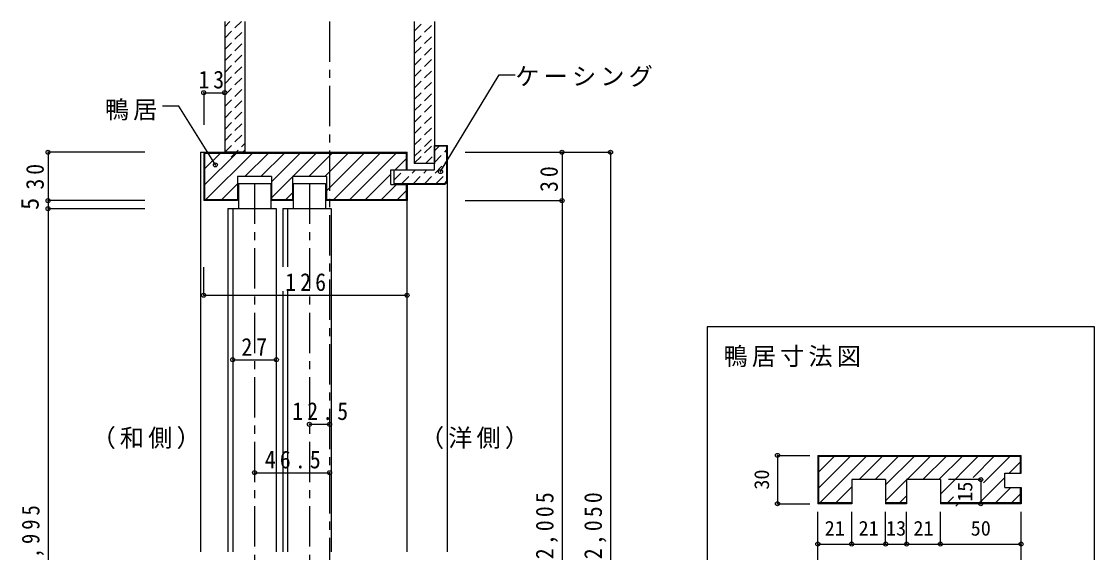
# Model space of a CAD drawing. Units: millimetres at full size, sheet at 1:5. Extents: x -981 to 969, y -733 to 681.
# Drawn here: x -108 to 557, y -308 to 22 of the extents above; entities that cross this region are included whole.
import ezdxf
from ezdxf.enums import TextEntityAlignment as Align

# ---------------------------------------------------------------- set-up
doc = ezdxf.new("R2010")
doc.units = ezdxf.units.MM
doc.header["$LTSCALE"] = 5
doc.header["$PDMODE"] = 32
doc.header["$PDSIZE"] = 2.5
doc.linetypes.add('CHAIN1', pattern=[8, 5, -1, 1, -1])
doc.linetypes.add('DASHED1', pattern=[1.8, 1.2, -0.6])
for name, color, linetype in [('0-1_通り芯', 4, 'CHAIN1'), ('0-3_仕上げ', 7, 'Continuous'), ('0-4_枠', 3, 'Continuous'), ('0-5_ケーシング', 3, 'Continuous'), ('0-6_扉', 3, 'Continuous'), ('0-A_文字', 7, 'Continuous'), ('0-B_寸法', 7, 'Continuous'), ('0-C_ハッチ', 4, 'Continuous')]:
    doc.layers.add(name, color=color, linetype=linetype)
doc.styles.add('ＭＳ ゴシック', font='')
doc.styles.get('ＭＳ ゴシック').set_extended_font_data('MS Gothic')

msp = doc.modelspace()

# ---------------------------------------------------------------- linework, layer by layer
at = {"layer": '0-1_通り芯'}
msp.add_line((83.358, 21.631), (83.358, -582.844), dxfattribs=at)
at = {"layer": '0-3_仕上げ', "color": 2}
for p, q in [((18.358, 21.631), (18.358, -59.424)), ((135.858, 21.631), (135.858, -66.424))]:
    msp.add_line(p, q, dxfattribs=at)
for points in [[(30.858, 21.631), (30.858, -59.424), (18.358, -59.424)], [(148.358, 21.631), (148.358, -66.424), (135.858, -66.424)]]:
    msp.add_lwpolyline(points, dxfattribs=at)
at = {"layer": '0-4_枠', "color": 4}
for p, q in [((3.358, -59.424), (5.358, -59.424)), ((3.358, -59.424), (3.358, -307.08)), ((156.358, -307.08), (156.358, -77.81)), ((131.358, -307.08), (131.358, -89.424))]:
    msp.add_line(p, q, dxfattribs=at)
at = {"layer": '0-4_枠'}
for p, q in [((5.358, -59.424), (5.358, -89.424)), ((5.358, -59.424), (131.358, -59.424)), ((131.358, -70.424), (131.358, -59.424)), ((5.858, -59.924), (5.858, -88.924)), ((47.358, -74.424), (47.358, -89.424)), ((81.358, -74.424), (81.358, -89.424)), ((121.358, -79.424), (131.358, -79.424)), ((130.858, -79.424), (130.858, -88.924)), ((131.358, -79.424), (131.358, -89.424)), ((26.358, -89.424), (5.358, -89.424)), ((26.358, -88.924), (5.858, -88.924)), ((60.358, -88.924), (47.358, -88.924)), ((60.358, -89.424), (47.358, -89.424)), ((130.858, -88.924), (81.358, -88.924)), ((131.358, -89.424), (81.358, -89.424)), ((385.971, -247.306), (385.971, -277.306)), ((385.971, -247.306), (511.971, -247.306)), ((386.471, -247.806), (386.471, -276.806)), ((511.971, -258.306), (511.971, -247.306)), ((427.971, -262.306), (427.971, -277.306)), ((461.971, -262.306), (461.971, -277.306)), ((501.971, -267.306), (511.971, -267.306)), ((511.471, -267.306), (511.471, -276.806)), ((511.971, -267.306), (511.971, -277.306)), ((406.971, -277.306), (385.971, -277.306)), ((406.971, -276.806), (386.471, -276.806)), ((440.971, -276.806), (427.971, -276.806)), ((440.971, -277.306), (427.971, -277.306)), ((511.471, -276.806), (461.971, -276.806)), ((511.971, -277.306), (461.971, -277.306))]:
    msp.add_line(p, q, dxfattribs=at)
for points in [[(5.858, -59.924), (130.858, -59.924), (130.858, -70.424)], [(121.358, -79.424), (121.358, -70.424), (131.358, -70.424)], [(47.358, -74.424), (26.358, -74.424), (26.358, -89.424)], [(81.358, -74.424), (60.358, -74.424), (60.358, -89.424)], [(386.471, -247.806), (511.471, -247.806), (511.471, -258.306)], [(501.971, -267.306), (501.971, -258.306), (511.971, -258.306)], [(427.971, -262.306), (406.971, -262.306), (406.971, -277.306)], [(461.971, -262.306), (440.971, -262.306), (440.971, -277.306)]]:
    msp.add_lwpolyline(points, dxfattribs=at)
at = {"layer": '0-5_ケーシング'}
for p, q in [((148.358, -55.224), (156.358, -55.224)), ((155.858, -55.724), (148.358, -55.724)), ((155.858, -55.724), (155.858, -77.603)), ((156.358, -77.81), (156.358, -55.224)), ((123.358, -79.224), (123.358, -70.424)), ((123.358, -78.724), (154.736, -78.724)), ((123.358, -79.224), (154.943, -79.224)), ((154.736, -78.724), (155.858, -77.603)), ((156.358, -77.81), (154.943, -79.224))]:
    msp.add_line(p, q, dxfattribs=at)
msp.add_lwpolyline([(123.358, -70.424), (148.358, -70.424), (148.358, -55.224)], dxfattribs=at)
at = {"layer": '0-6_扉'}
for p, q in [((26.858, -78.877), (46.858, -78.877)), ((26.858, -78.877), (26.858, -94.392)), ((46.858, -78.877), (46.858, -94.392)), ((60.858, -78.877), (80.858, -78.877)), ((60.858, -78.877), (60.858, -94.392)), ((80.858, -78.877), (80.858, -94.392)), ((20.358, -94.392), (23.358, -94.392)), ((20.358, -94.392), (20.358, -307.08)), ((54.358, -94.392), (57.358, -94.392)), ((54.358, -94.392), (54.358, -130.391)), ((54.358, -145.55), (54.358, -307.08))]:
    msp.add_line(p, q, dxfattribs=at)
at = {"layer": '0-6_扉', "color": 6}
for p, q in [((23.358, -94.392), (50.358, -94.392)), ((23.358, -94.392), (23.358, -307.08)), ((50.358, -94.392), (50.358, -145.55)), ((57.358, -94.392), (84.358, -94.392)), ((57.358, -94.392), (57.358, -130.391)), ((84.358, -94.392), (84.358, -307.08)), ((50.358, -145.55), (50.358, -307.08)), ((57.358, -145.55), (57.358, -307.08))]:
    msp.add_line(p, q, dxfattribs=at)
at = {"layer": '0-A_文字'}
for p, q in [((152.099, -71.439), (188.484, -11.385)), ((188.484, -11.385), (198.484, -11.385)), ((-10.117, -30.91), (-20.117, -30.91)), ((12.578, -67.25), (-10.117, -30.91))]:
    msp.add_line(p, q, dxfattribs=at)
msp.add_lwpolyline([(317.471, -347.609), (557.471, -347.609), (557.471, -167.609), (317.471, -167.609)], close=True, dxfattribs=at)
for p in [(12.578, -67.25), (152.099, -71.439)]:
    msp.add_point(p, dxfattribs=at)
at = {"layer": '0-B_寸法', "color": 4}
for p, q in [((5.358, -22.557), (18.358, -22.557)), ((5.358, -22.557), (5.358, -42.428)), ((18.358, -22.557), (18.358, -42.428)), ((167.471, -59.424), (257.471, -59.424)), ((227.471, -59.424), (227.471, -557.609)), ((257.471, -59.424), (257.471, -557.609)), ((-31.113, -89.424), (-91.113, -89.424)), ((167.471, -89.424), (227.471, -89.424)), ((-31.113, -94.424), (-91.113, -94.424)), ((5.358, -148.05), (5.358, -130.607)), ((131.358, -148.05), (131.358, -130.607)), ((5.358, -148.05), (131.358, -148.05)), ((23.358, -188.05), (23.358, -188.254)), ((23.358, -188.05), (50.358, -188.05)), ((50.358, -188.05), (50.358, -188.254)), ((70.858, -228.05), (83.358, -228.05)), ((360.971, -247.306), (360.971, -277.306)), ((360.971, -247.306), (380.971, -247.306)), ((36.858, -258.05), (83.358, -258.05)), ((486.971, -262.306), (466.971, -262.306)), ((486.971, -262.306), (486.971, -277.306)), ((360.971, -277.306), (380.971, -277.306)), ((486.971, -277.306), (466.971, -277.306)), ((385.971, -302.306), (385.971, -282.306)), ((406.971, -302.306), (406.971, -282.306)), ((427.971, -302.306), (427.971, -282.306)), ((440.971, -302.306), (440.971, -282.306)), ((461.971, -302.306), (461.971, -282.306)), ((511.971, -302.306), (511.971, -282.306)), ((385.971, -322.306), (385.971, -302.306)), ((385.971, -302.306), (406.971, -302.306)), ((406.971, -302.306), (427.971, -302.306)), ((427.971, -302.306), (440.971, -302.306)), ((440.971, -302.306), (461.971, -302.306)), ((461.971, -302.306), (511.971, -302.306)), ((511.971, -322.306), (511.971, -302.306))]:
    msp.add_line(p, q, dxfattribs=at)
at = {"layer": '0-B_寸法', "color": 4, "linetype": 'CHAIN1'}
for p, q in [((36.858, -78.877), (36.858, -548.609)), ((70.858, -78.877), (70.858, -548.609))]:
    msp.add_line(p, q, dxfattribs=at)
at = {"layer": '0-B_寸法', "color": 4}
msp.add_lwpolyline([(-31.113, -59.424), (-91.113, -59.424), (-91.113, -542.609)], dxfattribs=at)
at = {"layer": '0-B_寸法'}
for p in [(5.358, -22.557), (18.358, -22.557), (-91.113, -59.424), (227.471, -59.424), (257.471, -59.424), (-91.113, -89.424), (227.471, -89.424), (-91.113, -94.424), (5.358, -148.05), (131.358, -148.05), (23.358, -188.05), (50.358, -188.05), (70.858, -228.05), (83.358, -228.05), (360.971, -247.306), (36.858, -258.05), (83.358, -258.05), (486.971, -262.306), (360.971, -277.306), (486.971, -277.306), (385.971, -302.306), (406.971, -302.306), (427.971, -302.306), (440.971, -302.306), (461.971, -302.306), (511.971, -302.306)]:
    msp.add_point(p, dxfattribs=at)
at = {"layer": '0-C_ハッチ', "linetype": 'DASHED1'}
for p, q in [((18.358, 11.287), (28.702, 21.631)), ((18.358, 18.358), (21.631, 21.631)), ((135.858, 15.649), (141.839, 21.631)), ((135.858, 8.578), (148.358, 21.078)), ((18.358, 4.216), (30.858, 16.716)), ((135.858, 1.507), (148.358, 14.007)), ((18.358, -2.856), (30.858, 9.644)), ((135.858, -5.564), (148.358, 6.936)), ((18.358, -9.927), (30.858, 2.573)), ((18.358, -16.998), (30.858, -4.498)), ((135.858, -12.635), (148.358, -0.135)), ((18.358, -24.069), (30.858, -11.569)), ((135.858, -19.706), (148.358, -7.206)), ((18.358, -31.14), (30.858, -18.64)), ((135.858, -26.777), (148.358, -14.277)), ((18.358, -38.211), (30.858, -25.711)), ((135.858, -33.848), (148.358, -21.348)), ((18.358, -45.282), (30.858, -32.782)), ((135.858, -40.919), (148.358, -28.419)), ((18.358, -52.353), (30.858, -39.853)), ((135.858, -47.99), (148.358, -35.49)), ((135.858, -55.061), (148.358, -42.561)), ((18.358, -59.424), (30.858, -46.924)), ((135.858, -62.132), (148.358, -49.632)), ((22.461, -62.392), (30.858, -53.995)), ((29.532, -59.424), (30.858, -58.098)), ((135.858, -66.236), (148.358, -53.736)), ((148.358, -58.615), (151.249, -55.724)), ((148.358, -65.686), (155.858, -58.186)), ((142.391, -78.724), (155.858, -65.258)), ((142.74, -66.424), (148.358, -60.807)), ((123.358, -76.544), (129.478, -70.424)), ((128.249, -78.724), (136.549, -70.424)), ((135.32, -78.724), (143.62, -70.424)), ((149.462, -78.724), (155.858, -72.329)), ((471.471, -278.742), (472.907, -277.306))]:
    msp.add_line(p, q, dxfattribs=at)
at = {"layer": '0-C_ハッチ'}
for p, q in [((5.858, -69.794), (15.728, -59.924)), ((5.858, -79.694), (25.627, -59.924)), ((6.527, -88.924), (35.527, -59.924)), ((30.926, -74.424), (45.426, -59.924)), ((40.826, -74.424), (55.326, -59.924)), ((47.358, -87.691), (75.125, -59.924)), ((47.358, -77.792), (65.225, -59.924)), ((70.524, -74.424), (85.024, -59.924)), ((80.424, -74.424), (94.924, -59.924)), ((81.358, -83.39), (104.823, -59.924)), ((85.723, -88.924), (114.723, -59.924)), ((95.622, -88.924), (124.622, -59.924)), ((124.022, -70.424), (130.858, -63.588)), ((105.522, -88.924), (121.358, -73.088)), ((16.426, -88.924), (26.358, -78.993)), ((115.421, -88.924), (124.921, -79.424)), ((56.024, -88.924), (60.358, -84.591)), ((125.321, -88.924), (130.858, -83.387)), ((26.326, -88.924), (26.358, -88.892)), ((386.471, -257.676), (396.341, -247.806)), ((386.471, -267.575), (406.241, -247.806)), ((387.14, -276.806), (416.14, -247.806)), ((411.54, -262.306), (426.04, -247.806)), ((421.439, -262.306), (435.939, -247.806)), ((427.971, -275.573), (455.738, -247.806)), ((427.971, -265.673), (445.839, -247.806)), ((451.138, -262.306), (465.638, -247.806)), ((461.037, -262.306), (475.537, -247.806)), ((461.971, -271.271), (485.437, -247.806)), ((482.151, -260.991), (495.336, -247.806)), ((488.753, -264.288), (505.236, -247.806)), ((504.635, -258.306), (511.471, -251.47)), ((486.135, -276.806), (501.971, -260.97)), ((397.04, -276.806), (406.971, -266.874)), ((436.638, -276.806), (440.971, -272.472)), ((496.035, -276.806), (505.535, -267.306)), ((505.934, -276.806), (511.471, -271.269)), ((406.939, -276.806), (406.971, -276.774)), ((466.336, -276.806), (470.059, -273.083))]:
    msp.add_line(p, q, dxfattribs=at)

# ---------------------------------------------------------------- texts
at = {"layer": '0-A_文字', "char_height": 11, "attachment_point": 7, "style": 'ＭＳ ゴシック'}
for s, insert in [('\\T1.17;ケーシング', (198.484, -18.885)), ('\\T1.17;鴨居', (-55.938, -39.688)), ('\\T1.17;鴨居寸法図', (327.471, -192.609)), ('\\T1.17;（和側）', (-64.142, -243.368)), ('\\T1.17;（洋側）', (139.358, -243.368))]:
    msp.add_mtext(s, dxfattribs=dict(at, insert=insert))
at = {"layer": '0-B_寸法', "style": 'ＭＳ ゴシック'}
for s, height, p in [('5', 11, (-93.613, -95.174)), ('30', 9.164, (358.471, -268.556)), ('15', 9.164, (484.471, -276.056))]:
    msp.add_text(s, height=height, rotation=90, dxfattribs=at).set_placement(p, align=Align.BOTTOM_LEFT)
for s, p in [('21', (390.221, -299.806)), ('21', (411.221, -299.806)), ('13', (428.221, -299.806)), ('21', (445.221, -299.806)), ('50', (480.721, -299.806))]:
    msp.add_text(s, height=9.164, dxfattribs=at).set_placement(p, align=Align.BOTTOM_LEFT)
at = {"layer": '0-B_寸法', "char_height": 11, "attachment_point": 7, "style": 'ＭＳ ゴシック'}
for s, insert in [('\\T1.36;\\W0.9;13', (2.108, -20.057)), ('\\T1.38;\\W0.9;126', (55.858, -145.55)), ('\\T1.36;\\W0.9;27', (28.733, -185.55)), ('\\T1.38;\\W0.9;12.5', (60.233, -225.55)), ('\\T1.38;\\W0.9;46.5', (43.233, -255.55))]:
    msp.add_mtext(s, dxfattribs=dict(at, insert=insert))
at = {"layer": '0-B_寸法', "char_height": 11, "attachment_point": 7, "rotation": 90, "style": 'ＭＳ ゴシック'}
for s, insert in [('\\T1.36;\\W0.9;30', (-93.613, -82.549)), ('\\T1.36;\\W0.9;30', (224.971, -84.017)), ('\\T1.29;\\W0.9;枠内=2,005', (224.971, -355.205)), ('\\T1.29;\\W0.9;枠外=2,050', (254.971, -355.205)), ('\\T1.39;\\W0.85;DH=1,995', (-93.613, -346.455))]:
    msp.add_mtext(s, dxfattribs=dict(at, insert=insert))

doc.saveas('drawing.dxf')
